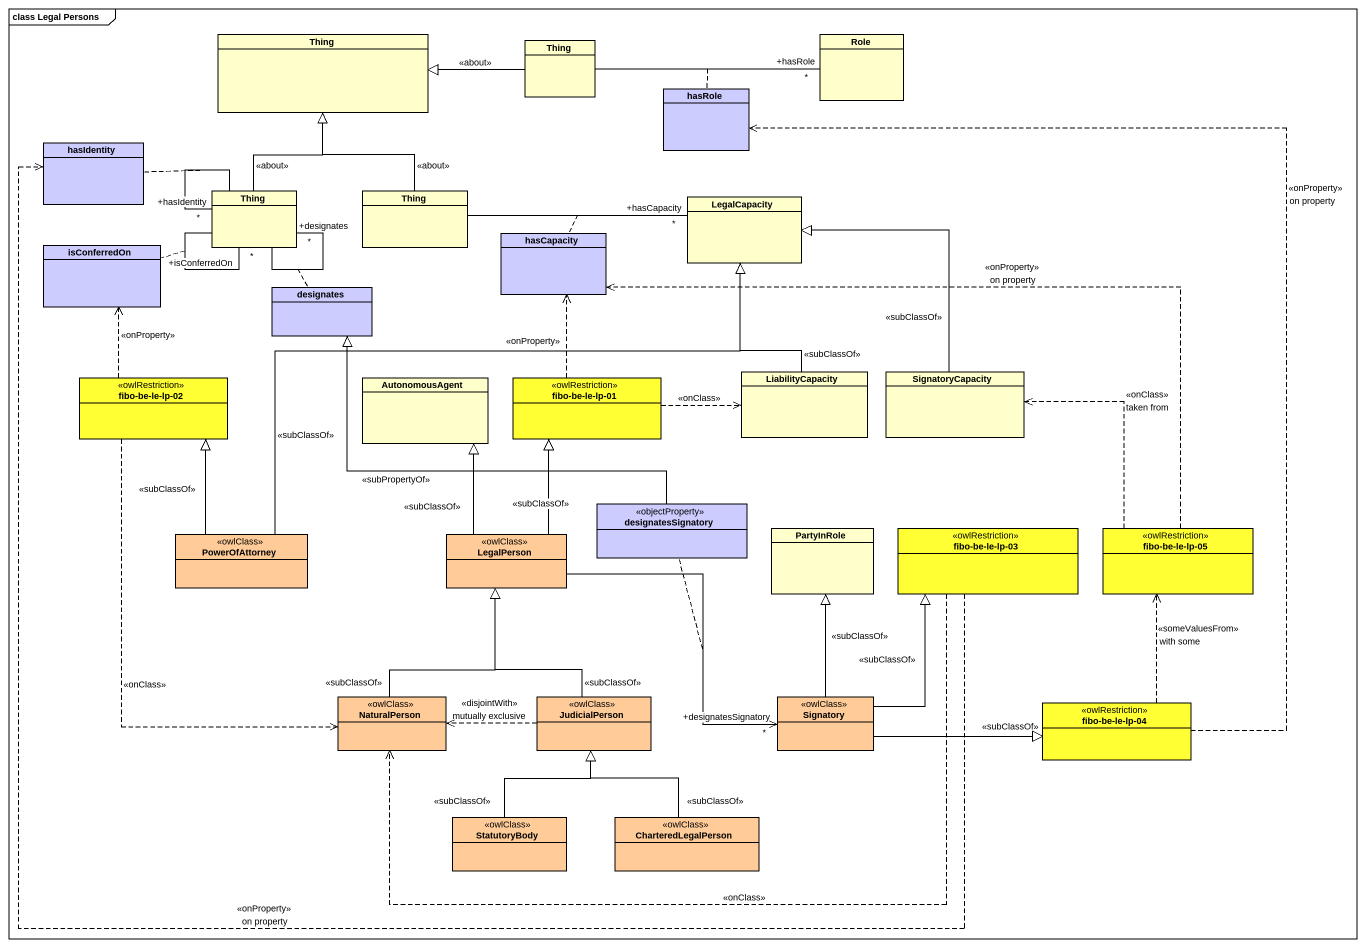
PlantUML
@startuml
mainframe class Legal Persons
hide circle
hide empty members
class Thing #FFFFCC
class "Thing" as Thing_2 #FFFFCC
class Role #FFFFCC
class hasRole #CCCCFF
class hasIdentity #CCCCFF
class "Thing" as Thing_3 #FFFFCC
class "Thing" as Thing_4 #FFFFCC
class LegalCapacity #FFFFCC
class isConferredOn #CCCCFF
class hasCapacity #CCCCFF
class designates #CCCCFF
class "fibo-be-le-lp-02" as fibo_be_le_lp_02 <<owlRestriction>> #FFFF33
class AutonomousAgent #FFFFCC
class "fibo-be-le-lp-01" as fibo_be_le_lp_01 <<owlRestriction>> #FFFF33
class LiabilityCapacity #FFFFCC
class SignatoryCapacity #FFFFCC
class designatesSignatory <<objectProperty>> #CCCCFF
class PowerOfAttorney <<owlClass>> #FFCC99
class LegalPerson <<owlClass>> #FFCC99
class PartyInRole #FFFFCC
class "fibo-be-le-lp-03" as fibo_be_le_lp_03 <<owlRestriction>> #FFFF33
class "fibo-be-le-lp-05" as fibo_be_le_lp_05 <<owlRestriction>> #FFFF33
class NaturalPerson <<owlClass>> #FFCC99
class JudicialPerson <<owlClass>> #FFCC99
class Signatory <<owlClass>> #FFCC99
class "fibo-be-le-lp-04" as fibo_be_le_lp_04 <<owlRestriction>> #FFFF33
class StatutoryBody <<owlClass>> #FFCC99
class CharteredLegalPerson <<owlClass>> #FFCC99
Thing_2 -left-|> Thing : <<about>>
Thing_2 -right- "+hasRole\n*" Role
(Thing_2, Role) .. hasRole
Thing_3 -up-|> Thing : <<about>>
Thing_3 -- "+isConferredOn\n*" Thing_3
(Thing_3, Thing_3) .. isConferredOn
Thing_3 -- "+hasIdentity\n*" Thing_3
(Thing_3, Thing_3) .. hasIdentity
Thing_3 -- "+designates\n*" Thing_3
(Thing_3, Thing_3) .. designates
Thing_4 -up-|> Thing : <<about>>
Thing_4 -right- "+hasCapacity\n*" LegalCapacity
(Thing_4, LegalCapacity) .. hasCapacity
fibo_be_le_lp_02 .up.> isConferredOn : <<onProperty>>
fibo_be_le_lp_02 ..> NaturalPerson : <<onClass>>
fibo_be_le_lp_01 .up.> hasCapacity : <<onProperty>>
fibo_be_le_lp_01 .right.> LiabilityCapacity : <<onClass>>
LiabilityCapacity -up-|> LegalCapacity : <<subClassOf>>
SignatoryCapacity -up-|> LegalCapacity : <<subClassOf>>
designatesSignatory -up-|> designates : <<subPropertyOf>>
PowerOfAttorney -up-|> LegalCapacity : <<subClassOf>>
PowerOfAttorney -up-|> fibo_be_le_lp_02 : <<subClassOf>>
LegalPerson -up-|> AutonomousAgent : <<subClassOf>>
LegalPerson -up-|> fibo_be_le_lp_01 : <<subClassOf>>
LegalPerson -right-> "+designatesSignatory\n*" Signatory
(LegalPerson, Signatory) .. designatesSignatory
fibo_be_le_lp_03 .left.> hasIdentity : <<onProperty>>\non property
fibo_be_le_lp_03 .left.> NaturalPerson : <<onClass>>
fibo_be_le_lp_05 .left.> hasCapacity : <<onProperty>>\non property
fibo_be_le_lp_05 .up.> SignatoryCapacity : <<onClass>>\ntaken from
NaturalPerson -up-|> LegalPerson : <<subClassOf>>
JudicialPerson -up-|> LegalPerson : <<subClassOf>>
JudicialPerson .left.> NaturalPerson : <<disjointWith>>\nmutually exclusive
Signatory -up-|> PartyInRole : <<subClassOf>>
Signatory -up-|> fibo_be_le_lp_03 : <<subClassOf>>
Signatory -right-|> fibo_be_le_lp_04 : <<subClassOf>>
fibo_be_le_lp_04 .up.> hasRole : <<onProperty>>\non property
fibo_be_le_lp_04 .up.> fibo_be_le_lp_05 : <<someValuesFrom>>\nwith some
StatutoryBody -up-|> JudicialPerson : <<subClassOf>>
CharteredLegalPerson -up-|> JudicialPerson : <<subClassOf>>
@enduml
